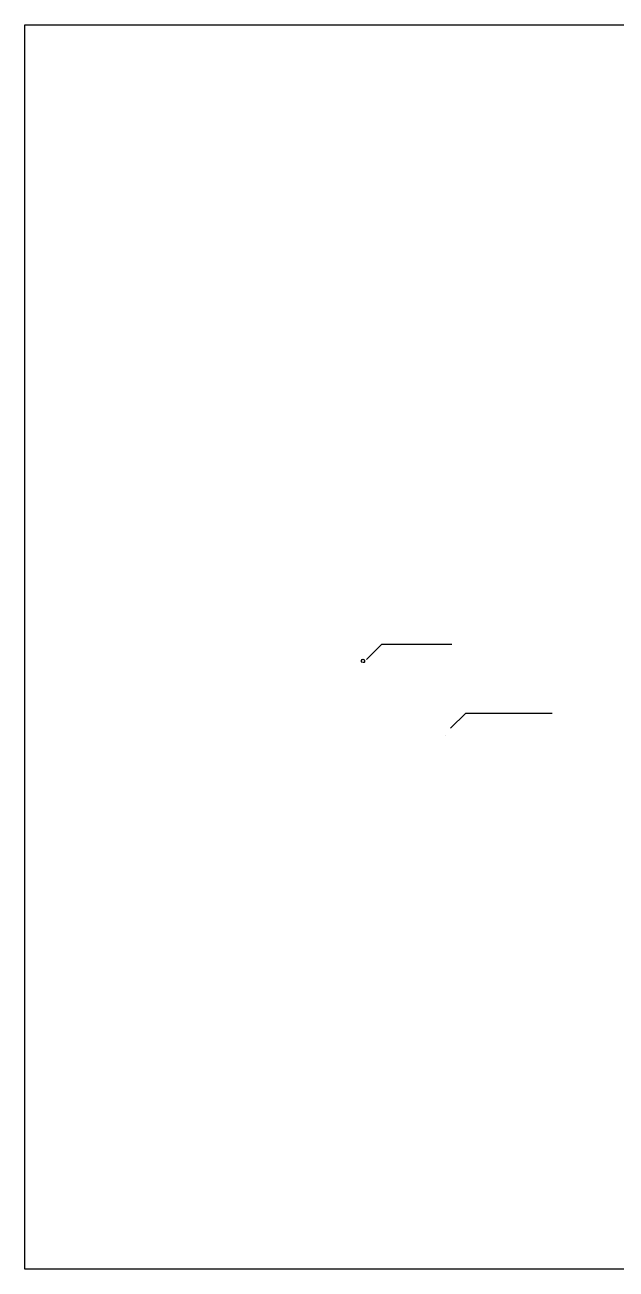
# Model space of a CAD drawing. Header units: millimetres. Extents: x -37 to 615, y -148 to 313.
# Drawn here: x -36.8 to 182.3, y -147.9 to 313.2 of the extents above; entities that cross this region are included whole.
import ezdxf

# ---------------------------------------------------------------- set-up
doc = ezdxf.new("R2010")
doc.units = ezdxf.units.MM

msp = doc.modelspace()

# ---------------------------------------------------------------- linework, layer by layer
at = {"color": 3, "linetype": 'ByBlock'}
msp.add_lwpolyline([(-36.77, 313.19), (615.38, 313.19), (615.38, -147.93), (-36.77, -147.93)], close=True, dxfattribs=at)
at = {"color": 7}
for points in [[(89.8, 78), (95.46, 83.66), (121.46, 83.66)], [(88.61, 77.97), (88.4, 77.97), (88.18, 77.92), (87.94, 77.89), (87.8, 77.68), (87.8, 77.41), (87.83, 77.08), (87.99, 77.08), (88.56, 77), (88.91, 77), (89.13, 77.05), (89.21, 77.11), (89.23, 77.38), (89.23, 77.62), (89.13, 77.81), (88.96, 77.89), (88.83, 77.92), (88.61, 78)], [(121, 52.5), (126.66, 58.16), (158.66, 58.16)], [(119, 50), (119, 50), (119, 50), (119, 50), (119, 50), (119, 50), (119, 50), (119, 50), (119, 50), (119, 50), (119, 50), (119, 50), (119, 50), (119, 50), (119, 50), (119, 50), (119, 50), (119, 50)]]:
    msp.add_lwpolyline(points, dxfattribs=at)

doc.saveas('drawing.dxf')
